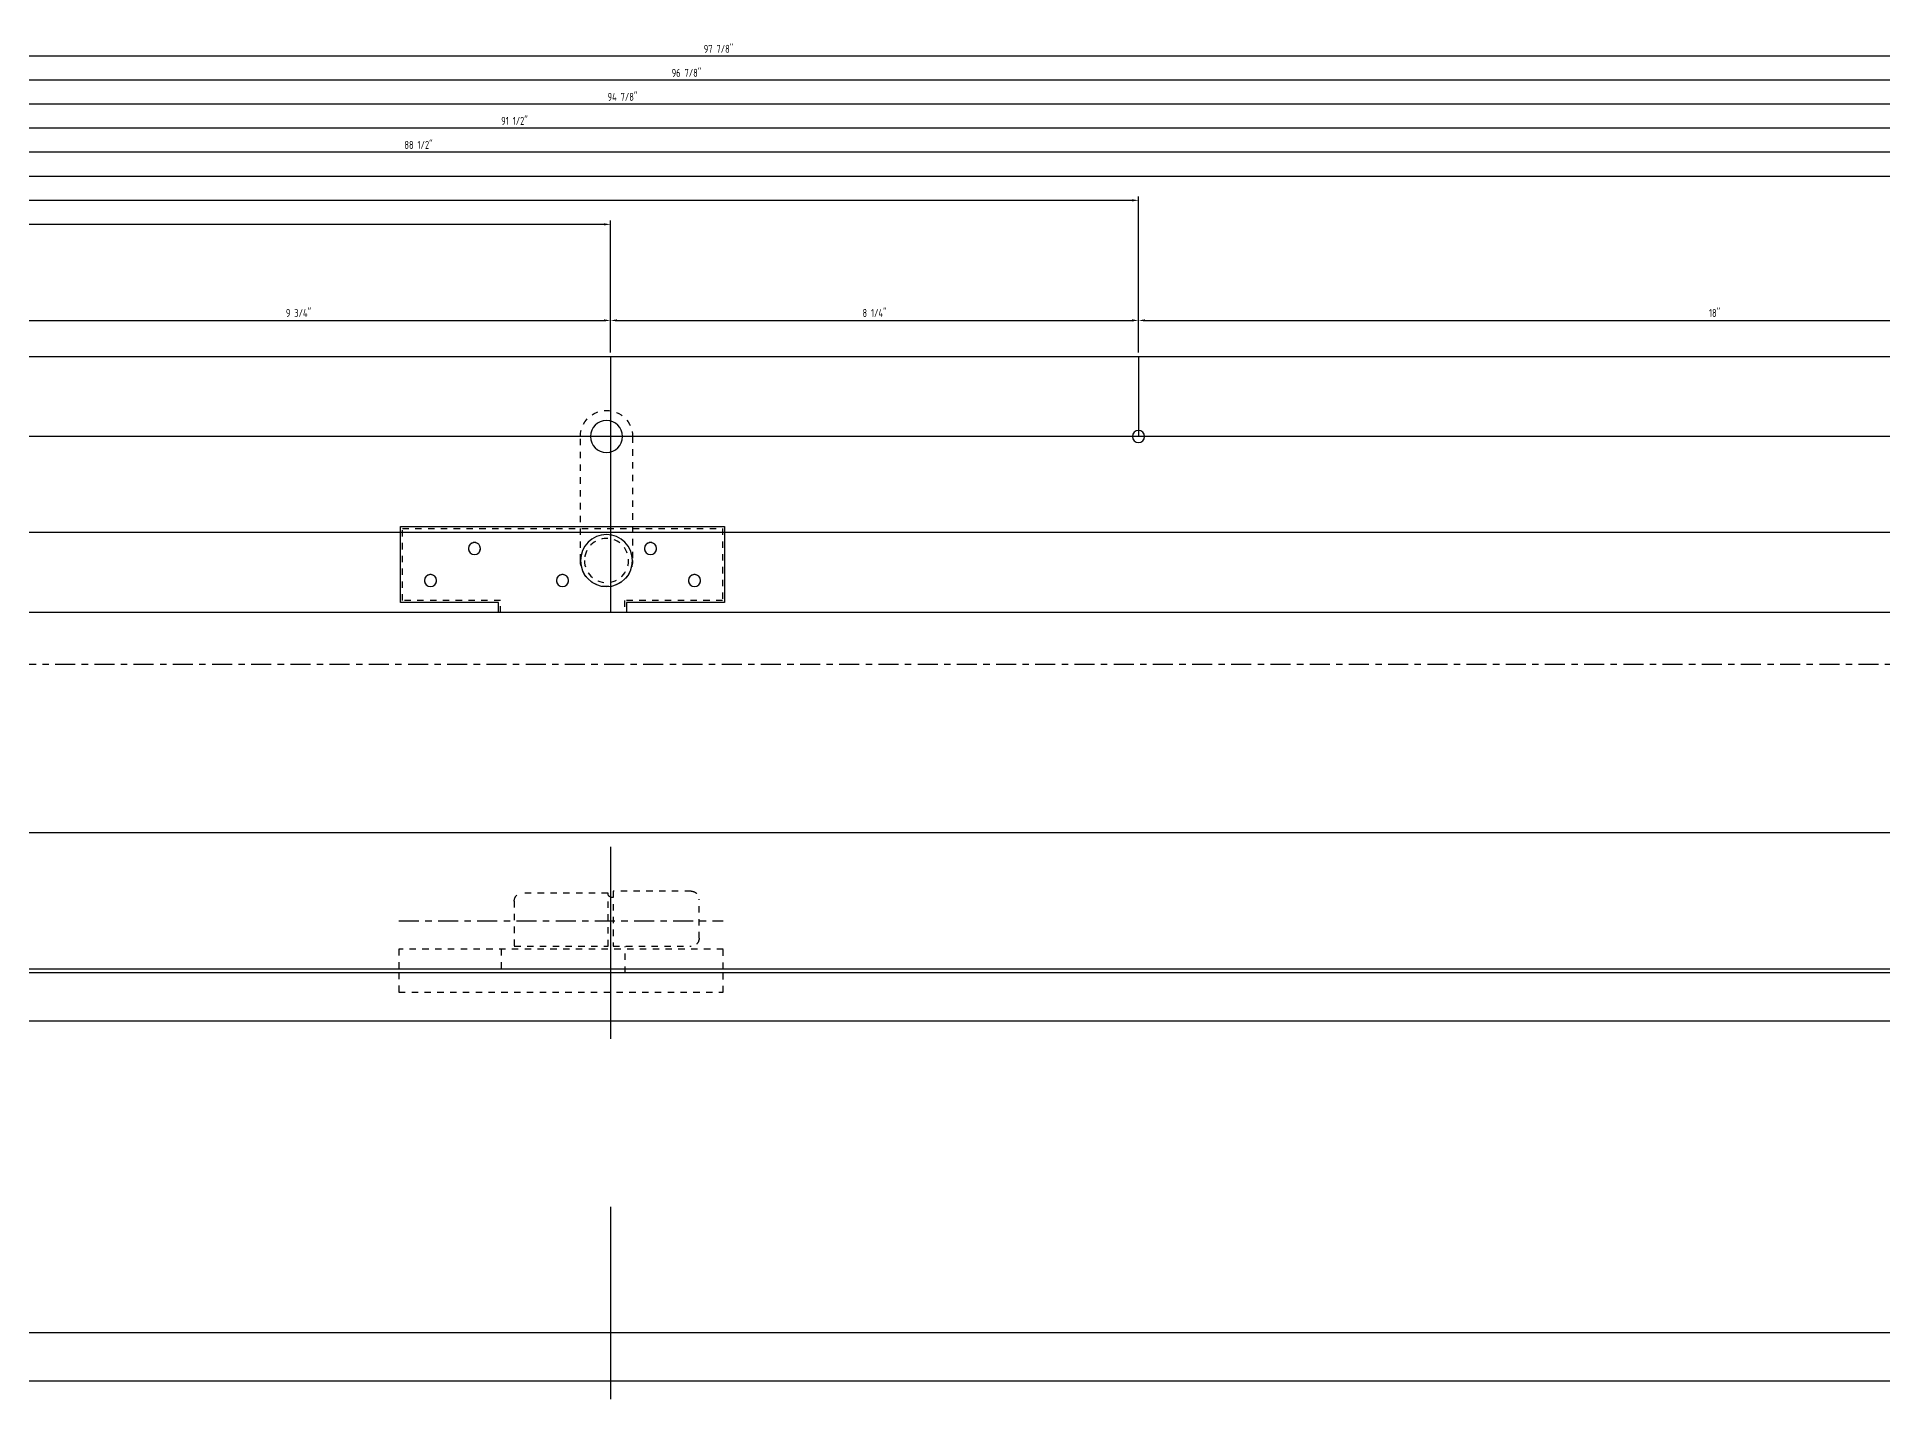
# Model space of a CAD drawing. Header units: inches. Extents: x -71 to 69, y 0 to 103.
# Drawn here: x -30.52 to -1.7, y 16.9 to 38.18 of the extents above; entities that cross this region are included whole.
import ezdxf

# ---------------------------------------------------------------- set-up
doc = ezdxf.new("R2010")
doc.units = ezdxf.units.IN
doc.header["$LTSCALE"] = 0.25
doc.header["$MEASUREMENT"] = 0
doc.linetypes.add('CENTER', pattern=[2, 1.25, -0.25, 0.25, -0.25])
doc.linetypes.add('HIDDEN', pattern=[0.375, 0.25, -0.125])
for name, color, linetype in [('01 - Ground Level Doors', 2, 'Continuous'), ('02 - Upper Level Windows', 7, 'Continuous'), ('DIM', 4, 'Continuous'), ('DOOR', 3, 'Continuous'), ('Frame', 2, 'Continuous'), ('Hardware', 30, 'HIDDEN')]:
    doc.layers.add(name, color=color, linetype=linetype)
doc.layers.add('02 - Upper Level Windows -0- Sill Anchor Holes', color=7, linetype='Continuous', plot=False)
doc.styles.get("Standard").update_dxf_attribs({"font": 'archstyl.shx', "width": 0.75})
doc.dimstyles.new('Engineering Standard', dxfattribs={"dimtxt": 0.125, "dimasz": 0.1, "dimexe": 0.0625, "dimexo": 0.0625, "dimgap": 0.045, "dimtad": 1, "dimdec": 6, "dimzin": 0, "dimdsep": 46, "dimlunit": 5, "dimtxsty": 'Standard', "dimcen": 0.09, "dimclrd": 256, "dimclre": 256, "dimclrt": 256, "dimazin": 0, "dimtfac": 1, "dimtdec": 6, "dimtmove": 2, "dimatfit": 2, "dimfxl": 1, "dimfrac": 2, "dimtolj": 1, "dimtzin": 0, "dimlwd": -1, "dimlwe": -1, "dimarcsym": 0})

# ---------------------------------------------------------------- blocks, each defined once
blk = doc.blocks.new('A$Cd7216d5f')
at = {"layer": '01 - Ground Level Doors'}
blk.add_lwpolyline([(0, 0), (0, 97.875), (0.75, 97.875), (0.75, 0)], close=True, dxfattribs=at)
at = {"layer": '02 - Upper Level Windows -0- Sill Anchor Holes', "color": 5}
blk.add_line((2.717, 47.25), (-0.283, 47.25), dxfattribs=at)
blk = doc.blocks.new('A$C1a80690b')
at = {"layer": '02 - Upper Level Windows', "color": 2}
blk.add_line((2, 55.5), (0.75, 55.5), dxfattribs=at)
blk.add_lwpolyline([(-2, 0), (2, 0), (2, 97.875), (-2, 97.875)], close=True, dxfattribs=at)
blk.add_lwpolyline([(-2, 45.5), (-1.844, 45.5), (-1.844, 43.969), (-0.656, 43.969), (-0.656, 49.031), (-1.844, 49.031), (-1.844, 47.5), (-2, 47.5)], dxfattribs=at)
at = {"layer": '02 - Upper Level Windows', "color": 30, "linetype": 'HIDDEN'}
blk.add_lwpolyline([(0.75, 46.781, 1), (0.75, 47.594), (-1.188, 47.594, 1), (-1.188, 46.781)], format="xyb", close=True, dxfattribs=at)
at = {"layer": '02 - Upper Level Windows', "color": 2}
for centre, radius in [((0.75, 55.5), 0.0938), ((-1.188, 47.188), 0.406), ((0.75, 47.188), 0.25)]:
    blk.add_circle(centre, radius, dxfattribs=at)
at = {"layer": '02 - Upper Level Windows -0- Sill Anchor Holes', "color": 6}
for p, q in [((-0.75, 97.875), (-0.75, 0)), ((0.75, 97.875), (0.75, 0))]:
    blk.add_line(p, q, dxfattribs=at)
at = {"layer": '02 - Upper Level Windows -0- Sill Anchor Holes', "color": 5}
blk.add_line((2, 47.25), (-2, 47.25), dxfattribs=at)
at = {"layer": 'Frame'}
for centre in [(-1.5, 48.563), (-1, 47.875), (-1.5, 46.5), (-1, 45.125), (-1.5, 44.438)]:
    blk.add_circle(centre, 0.0938, dxfattribs=at)
at = {"layer": 'Hardware', "linetype": 'CENTER'}
blk.add_line((-2.813, 94.625), (-2.813, 0), dxfattribs=at)
at = {"layer": 'Hardware', "linetype": 'HIDDEN'}
blk.add_lwpolyline([(-2, 45.531), (-1.813, 45.531), (-1.813, 44), (-0.688, 44), (-0.688, 49), (-1.813, 49), (-1.813, 47.469), (-2, 47.469)], dxfattribs=at)
for centre, radius in [((-1.5, 48.563), 0.0938), ((-1, 47.875), 0.0938), ((-1.188, 47.188), 0.344), ((-1.5, 46.5), 0.0938), ((-1, 45.125), 0.0938), ((-1.5, 44.438), 0.0938)]:
    blk.add_circle(centre, radius, dxfattribs=at)
blk.add_blockref('A$Cd7216d5f', (-14, 0))
blk = doc.blocks.new('*D12')
at = {"layer": 'DefPoints', "color": 0, "transparency": 16777216}
for p in [(-68.812, 35.25), (-68.812, 33.187), (-21.562, 33.187)]:
    blk.add_point(p, dxfattribs=at)
at = {"layer": 'DIM', "transparency": 16777216}
for p, q in [((-68.812, 33.25), (-68.812, 35.312)), ((-21.662, 35.25), (-68.713, 35.25)), ((-21.562, 33.25), (-21.562, 35.312))]:
    blk.add_line(p, q, dxfattribs=at)
for points in [[(-68.713, 35.267), (-68.713, 35.233), (-68.812, 35.25)], [(-21.662, 35.267), (-21.662, 35.233), (-21.562, 35.25)]]:
    blk.add_solid(points, dxfattribs=at)
at = {"layer": 'DIM', "transparency": 16777216, "insert": (-45.187, 35.366), "char_height": 0.125, "attachment_point": 5}
blk.add_mtext('\\A1;47 1/4"', dxfattribs=at)
blk = doc.blocks.new('*D13')
at = {"layer": 'DefPoints', "color": 0, "transparency": 16777216}
for p in [(-68.812, 35.625), (-68.812, 33.187), (-13.312, 33.187)]:
    blk.add_point(p, dxfattribs=at)
at = {"layer": 'DIM', "transparency": 16777216}
for p, q in [((-68.812, 33.25), (-68.812, 35.687)), ((-13.412, 35.625), (-68.713, 35.625)), ((-13.312, 33.25), (-13.312, 35.687))]:
    blk.add_line(p, q, dxfattribs=at)
for points in [[(-68.713, 35.642), (-68.713, 35.608), (-68.812, 35.625)], [(-13.412, 35.642), (-13.412, 35.608), (-13.312, 35.625)]]:
    blk.add_solid(points, dxfattribs=at)
at = {"layer": 'DIM', "transparency": 16777216, "insert": (-41.062, 35.741), "char_height": 0.125, "attachment_point": 5}
blk.add_mtext('\\A1;55 1/2"', dxfattribs=at)
blk = doc.blocks.new('*D14')
at = {"layer": 'DefPoints', "color": 0, "transparency": 16777216}
for p in [(-68.812, 36), (-68.812, 33.187), (4.688, 33.187)]:
    blk.add_point(p, dxfattribs=at)
at = {"layer": 'DIM', "transparency": 16777216}
for p, q in [((-68.812, 33.25), (-68.812, 36.062)), ((4.688, 33.25), (4.688, 36.062)), ((4.588, 36), (-68.713, 36))]:
    blk.add_line(p, q, dxfattribs=at)
for points in [[(-68.713, 36.017), (-68.713, 35.983), (-68.812, 36)], [(4.588, 36.017), (4.588, 35.983), (4.688, 36)]]:
    blk.add_solid(points, dxfattribs=at)
at = {"layer": 'DIM', "transparency": 16777216, "insert": (-32.062, 36.116), "char_height": 0.125, "attachment_point": 5}
blk.add_mtext('\\A1;73 1/2"', dxfattribs=at)
blk = doc.blocks.new('*D18')
at = {"layer": 'DefPoints', "color": 0, "transparency": 16777216}
for p in [(-21.562, 33.75), (-31.312, 33.187), (-21.562, 33.187)]:
    blk.add_point(p, dxfattribs=at)
at = {"layer": 'DIM', "transparency": 16777216}
for p, q in [((-31.312, 33.25), (-31.312, 33.812)), ((-31.212, 33.75), (-21.662, 33.75)), ((-21.562, 33.25), (-21.562, 33.812))]:
    blk.add_line(p, q, dxfattribs=at)
for points in [[(-31.212, 33.767), (-31.212, 33.733), (-31.312, 33.75)], [(-21.662, 33.767), (-21.662, 33.733), (-21.562, 33.75)]]:
    blk.add_solid(points, dxfattribs=at)
at = {"layer": 'DIM', "transparency": 16777216, "insert": (-26.437, 33.866), "char_height": 0.125, "attachment_point": 5}
blk.add_mtext('\\A1;9 3/4"', dxfattribs=at)
blk = doc.blocks.new('*D19')
at = {"layer": 'DefPoints', "color": 0, "transparency": 16777216}
for p in [(-13.312, 33.75), (-21.562, 33.187), (-13.312, 33.187)]:
    blk.add_point(p, dxfattribs=at)
at = {"layer": 'DIM', "transparency": 16777216}
for p, q in [((-21.562, 33.25), (-21.562, 33.812)), ((-21.462, 33.75), (-13.412, 33.75)), ((-13.312, 33.25), (-13.312, 33.812))]:
    blk.add_line(p, q, dxfattribs=at)
for points in [[(-21.462, 33.767), (-21.462, 33.733), (-21.562, 33.75)], [(-13.412, 33.767), (-13.412, 33.733), (-13.312, 33.75)]]:
    blk.add_solid(points, dxfattribs=at)
at = {"layer": 'DIM', "transparency": 16777216, "insert": (-17.437, 33.866), "char_height": 0.125, "attachment_point": 5}
blk.add_mtext('\\A1;8 1/4"', dxfattribs=at)
blk = doc.blocks.new('*D20')
at = {"layer": 'DefPoints', "color": 0, "transparency": 16777216}
for p in [(4.688, 33.75), (-13.312, 33.187), (4.688, 33.187)]:
    blk.add_point(p, dxfattribs=at)
at = {"layer": 'DIM', "transparency": 16777216}
for p, q in [((-13.312, 33.25), (-13.312, 33.812)), ((-13.212, 33.75), (4.588, 33.75)), ((4.688, 33.25), (4.688, 33.812))]:
    blk.add_line(p, q, dxfattribs=at)
for points in [[(-13.212, 33.767), (-13.212, 33.733), (-13.312, 33.75)], [(4.588, 33.767), (4.588, 33.733), (4.688, 33.75)]]:
    blk.add_solid(points, dxfattribs=at)
at = {"layer": 'DIM', "transparency": 16777216, "insert": (-4.312, 33.866), "char_height": 0.125, "attachment_point": 5}
blk.add_mtext('\\A1;18"', dxfattribs=at)
blk = doc.blocks.new('*D26')
at = {"layer": 'DefPoints', "color": 0, "transparency": 16777216}
for p in [(-68.812, 36.375), (-68.812, 33.187), (19.688, 33.187)]:
    blk.add_point(p, dxfattribs=at)
at = {"layer": 'DIM', "transparency": 16777216}
for p, q in [((-68.812, 33.25), (-68.812, 36.437)), ((19.588, 36.375), (-68.713, 36.375)), ((19.688, 33.25), (19.688, 36.437))]:
    blk.add_line(p, q, dxfattribs=at)
for points in [[(-68.713, 36.392), (-68.713, 36.358), (-68.812, 36.375)], [(19.588, 36.392), (19.588, 36.358), (19.688, 36.375)]]:
    blk.add_solid(points, dxfattribs=at)
at = {"layer": 'DIM', "transparency": 16777216, "insert": (-24.562, 36.491), "char_height": 0.125, "attachment_point": 5}
blk.add_mtext('\\A1;88 1/2"', dxfattribs=at)
blk = doc.blocks.new('*D27')
at = {"layer": 'DefPoints', "color": 0, "transparency": 16777216}
for p in [(-68.812, 36.75), (-68.812, 33.187), (22.688, 33.187)]:
    blk.add_point(p, dxfattribs=at)
at = {"layer": 'DIM', "transparency": 16777216}
for p, q in [((-68.812, 33.25), (-68.812, 36.812)), ((22.588, 36.75), (-68.713, 36.75)), ((22.688, 33.25), (22.688, 36.812))]:
    blk.add_line(p, q, dxfattribs=at)
for points in [[(-68.713, 36.767), (-68.713, 36.733), (-68.812, 36.75)], [(22.588, 36.767), (22.588, 36.733), (22.688, 36.75)]]:
    blk.add_solid(points, dxfattribs=at)
at = {"layer": 'DIM', "transparency": 16777216, "insert": (-23.062, 36.866), "char_height": 0.125, "attachment_point": 5}
blk.add_mtext('\\A1;91 1/2"', dxfattribs=at)
blk = doc.blocks.new('*D28')
at = {"layer": 'DefPoints', "color": 0, "transparency": 16777216}
for p in [(-68.812, 37.125), (-68.812, 33.187), (26.063, 33.187)]:
    blk.add_point(p, dxfattribs=at)
at = {"layer": 'DIM', "transparency": 16777216}
for p, q in [((-68.812, 33.25), (-68.812, 37.187)), ((25.963, 37.125), (-68.713, 37.125)), ((26.063, 33.25), (26.063, 37.187))]:
    blk.add_line(p, q, dxfattribs=at)
for points in [[(-68.713, 37.142), (-68.713, 37.108), (-68.812, 37.125)], [(25.963, 37.142), (25.963, 37.108), (26.063, 37.125)]]:
    blk.add_solid(points, dxfattribs=at)
at = {"layer": 'DIM', "transparency": 16777216, "insert": (-21.375, 37.241), "char_height": 0.125, "attachment_point": 5}
blk.add_mtext('\\A1;94 7/8"', dxfattribs=at)
blk = doc.blocks.new('*D29')
at = {"layer": 'DefPoints', "color": 0, "transparency": 16777216}
for p in [(-68.812, 37.5), (-68.812, 33.187), (28.063, 33.187)]:
    blk.add_point(p, dxfattribs=at)
at = {"layer": 'DIM', "transparency": 16777216}
for p, q in [((-68.812, 33.25), (-68.812, 37.562)), ((27.963, 37.5), (-68.713, 37.5)), ((28.063, 33.25), (28.063, 37.562))]:
    blk.add_line(p, q, dxfattribs=at)
for points in [[(-68.713, 37.517), (-68.713, 37.483), (-68.812, 37.5)], [(27.963, 37.517), (27.963, 37.483), (28.063, 37.5)]]:
    blk.add_solid(points, dxfattribs=at)
at = {"layer": 'DIM', "transparency": 16777216, "insert": (-20.375, 37.616), "char_height": 0.125, "attachment_point": 5}
blk.add_mtext('\\A1;96 7/8"', dxfattribs=at)
blk = doc.blocks.new('*D30')
at = {"layer": 'DefPoints', "color": 0, "transparency": 16777216}
for p in [(-68.812, 37.875), (-68.812, 33.187), (29.063, 33.187)]:
    blk.add_point(p, dxfattribs=at)
at = {"layer": 'DIM', "transparency": 16777216}
for p, q in [((-68.812, 33.25), (-68.812, 37.937)), ((28.963, 37.875), (-68.713, 37.875)), ((29.063, 33.25), (29.063, 37.937))]:
    blk.add_line(p, q, dxfattribs=at)
for points in [[(-68.713, 37.892), (-68.713, 37.858), (-68.812, 37.875)], [(28.963, 37.892), (28.963, 37.858), (29.063, 37.875)]]:
    blk.add_solid(points, dxfattribs=at)
at = {"layer": 'DIM', "transparency": 16777216, "insert": (-19.875, 37.991), "char_height": 0.125, "attachment_point": 5}
blk.add_mtext('\\A1;97 7/8"', dxfattribs=at)
blk = doc.blocks.new('A$C32b2407b')
at = {"color": 30, "linetype": 'HIDDEN'}
for p, q in [((-0.813, 3.535), (-0.4, 3.535)), ((-0.445, 1.597), (-0.813, 1.597))]:
    blk.add_line(p, q, dxfattribs=at)
for points in [[(-0.813, 0), (-1.118, 0), (-1.118, 5.066), (-0.813, 5.066)], [(-0.445, 0), (-0.75, 0), (-0.75, 5.066), (-0.445, 5.066)]]:
    blk.add_lwpolyline(points, close=True, dxfattribs=at)
at = {"color": 2, "linetype": 'HIDDEN'}
for points in [[(0.336, 4.691, -0.414214), (0.461, 4.566), (0.461, 3.348), (-0.399, 3.348), (-0.399, 4.566, -0.414214), (-0.274, 4.691), (0.336, 4.691)], [(-0.399, 1.803), (-0.399, 3.268), (0.433, 3.268), (0.433, 1.928, -0.414214), (0.308, 1.803), (-0.4, 1.803)]]:
    blk.add_lwpolyline(points, format="xyb", dxfattribs=at)
blk.add_open_spline([(0.361, 3.35), (0.361, 3.35), (0.362, 3.286), (0.407, 3.268)], degree=3, dxfattribs=at)
at = {"layer": 'DIM', "color": 30, "linetype": 'CENTER', "lineweight": 25}
blk.add_lwpolyline([(0, 0), (0, 5.066)], dxfattribs=at)
blk = doc.blocks.new('A$C720d01c6')
at = {"layer": '01 - Ground Level Doors'}
blk.add_lwpolyline([(25.9588658, 10.2960001), (25.9588658, 108.1710001), (26.7088658, 108.1710001), (26.7088658, 10.2960001)], close=True, dxfattribs=at)
at = {"layer": '02 - Upper Level Windows -0- Sill Anchor Holes', "color": 5}
blk.add_line((28.6762121, 57.5460001), (25.6762121, 57.5460001), dxfattribs=at)
at = {"layer": 'DOOR', "color": 1}
blk.add_lwpolyline([(26.7713658, 10.9835001), (26.7713658, 104.0460001), (28.8963658, 104.0460001), (28.8963658, 10.9835001)], close=True, dxfattribs=at)
blk.add_blockref('A$C32b2407b', (27.5213658, 54.2401452))

msp = doc.modelspace()

# ---------------------------------------------------------------- block references
at = {"xscale": -1, "rotation": 270}
for name, p in [('A$C720d01c6', (-79.1085001, -3.1463658)), ('A$C1a80690b', (-68.8125, 31.1875))]:
    msp.add_blockref(name, p, dxfattribs=at)

# ---------------------------------------------------------------- dimensions: what is measured, and where the dimension line sits
at = {"layer": 'DIM'}
for base, p1, p2, picture, middle in [((-68.8125, 37.875), (29.0625, 33.1875), (-68.8125, 33.1875), '*D30', (-19.875, 37.9908333)), ((-68.8125, 37.5), (28.0625, 33.1875), (-68.8125, 33.1875), '*D29', (-20.375, 37.6158333)), ((-68.8125, 37.125), (26.0625, 33.1875), (-68.8125, 33.1875), '*D28', (-21.375, 37.2408333)), ((-68.8125, 36.75), (22.6875, 33.1875), (-68.8125, 33.1875), '*D27', (-23.0625, 36.8658333)), ((-68.8125, 36.375), (19.6875, 33.1875), (-68.8125, 33.1875), '*D26', (-24.5625, 36.4908333)), ((-68.8125, 36), (4.6875, 33.1875), (-68.8125, 33.1875), '*D14', (-32.0625, 36.1158333)), ((-68.8125, 35.625), (-13.3125, 33.1875), (-68.8125, 33.1875), '*D13', (-41.0625, 35.7408333)), ((-68.8125, 35.25), (-21.5625, 33.1875), (-68.8125, 33.1875), '*D12', (-45.1875, 35.3658333)), ((-21.5625, 33.75), (-31.3125, 33.1875), (-21.5625, 33.1875), '*D18', (-26.4375, 33.8658333)), ((-13.3125, 33.75), (-21.5625, 33.1875), (-13.3125, 33.1875), '*D19', (-17.4375, 33.8658333)), ((4.6875, 33.75), (-13.3125, 33.1875), (4.6875, 33.1875), '*D20', (-4.3125, 33.8658333))]:
    dim = msp.add_linear_dim(base=base, p1=p1, p2=p2, angle=180, dimstyle='Engineering Standard', override={"dimpost": '"'}, dxfattribs=at)
    dim.commit()
    dim.dimension.update_dxf_attribs({"geometry": picture, "text_midpoint": middle})

doc.saveas('drawing.dxf')
